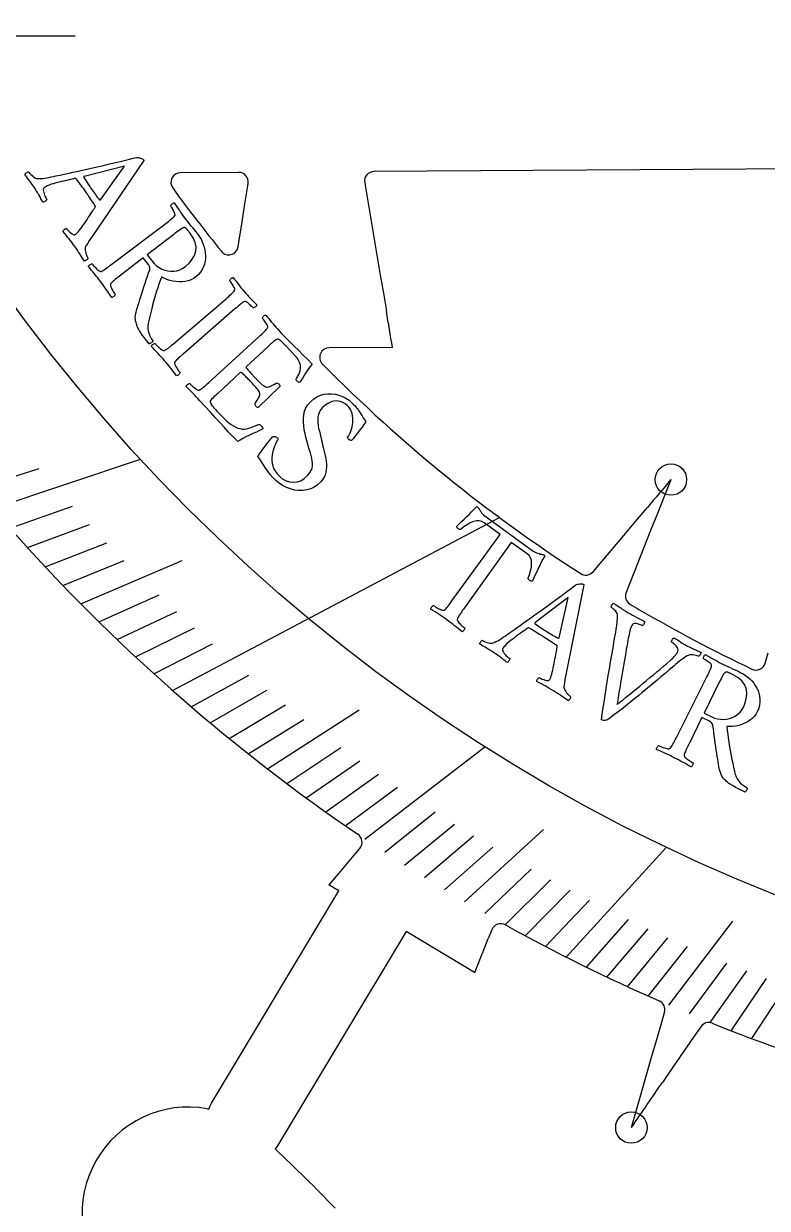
# Model space of a CAD drawing. Header units: millimetres. Extents: x -49 to 68, y -60 to 68.
# Drawn here: x -36.2 to -16.77, y -30.62 to 0.32 of the extents above; entities that cross this region are included whole.
import ezdxf

# ---------------------------------------------------------------- set-up
doc = ezdxf.new("R2010")
doc.units = ezdxf.units.MM
for name, color, linetype in [('CUT_INNER', 6, 'Continuous'), ('CUT_OUTER', 1, 'Continuous'), ('ENGRAVE', 7, 'Continuous'), ('ENGRAVE_FINE', 8, 'Continuous'), ('TEXT', 5, 'Continuous')]:
    doc.layers.add(name, color=color, linetype=linetype)

msp = doc.modelspace()

# ---------------------------------------------------------------- linework, layer by layer
at = {"layer": 'CUT_INNER'}
for points in [[(-30.5856, -3.5671), (-32.1073, -3.5768)], [(-4.841, -3.4034), (-27.0459, -3.5446)], [(-30.595, -5.5094), (-30.5675, -5.3336), (-30.4939, -4.8614), (-30.4202, -4.3892), (-30.3466, -3.917), (-30.337, -3.8556)], [(-27.2908, -3.8362), (-27.2804, -3.8975), (-27.2008, -4.3687), (-27.1211, -4.8399), (-27.0415, -5.3112), (-26.9618, -5.7824), (-26.8822, -6.2536), (-26.8025, -6.7248), (-26.7229, -7.1961)], [(-31.0357, -5.6289), (-31.019, -5.6475), (-31.0004, -5.6643)], [(-26.5639, -8.1383), (-26.5696, -8.1386), (-28.2176, -8.149)], [(-19.2874, -11.5909), (-19.2889, -11.5953), (-19.4634, -12.0337), (-19.6402, -12.4777), (-19.817, -12.9218), (-19.9937, -13.3658), (-20.1705, -13.8098), (-20.3473, -14.2538), (-20.4598, -14.5364)], [(-21.3192, -13.9976), (-21.1363, -13.7809), (-20.5197, -13.0505), (-20.2115, -12.6853), (-19.9032, -12.3201)], [(-16.8234, -16.3827), (-16.7461, -16.1148)]]:
    msp.add_lwpolyline(points, dxfattribs=at)
for centre, radius, start, end in [((-32.1057, -3.8268), 0.25, 90.36442, 216.03516), ((-30.584, -3.8171), 0.25, 351.13453, 90.36442), ((-27.0443, -3.7946), 0.25, 90.36442, 189.5943), ((-0.2555, 19.346), 39.6379, 216.03795, 219.0557), ((-30.842, -5.4709), 0.25, 230.67185, 351.13453), ((-847.5744, -146.1911), 832.5365, 9.5449902, 9.6107486), ((-28.216, -8.399), 0.25, 90.36442, 224.82422), ((-0.0148, 19.5277), 39.9389, 224.72045, 237.20708), ((743.925, -656.7474), 999.3598, 139.7915942, 139.8463137), ((-21.5102, -13.8363), 0.25, 237.12891, 319.83261), ((-20.2275, -14.6289), 0.25, 158.29239, 239.23828), ((-8.7488, 4.6392), 22.6782, 239.2164, 239.9007), ((-0.0501, 19.4553), 39.8589, 239.76354, 244.56153), ((-17.0636, -16.3135), 0.25, 244.51172, 343.91739)]:
    msp.add_arc(centre, radius, start, end, dxfattribs=at)
at = {"layer": 'CUT_OUTER'}
for points in [[(-31.4079, -28.0204), (-31.3666, -28.0297), (-31.3404, -27.9664), (-31.2929, -27.8776), (-27.9703, -22.3341), (-28.2212, -22.1837), (-28.2259, -22.1805), (-28.2225, -22.176), (-27.9181, -21.8154), (-27.6098, -21.4502), (-27.4179, -21.2228)], [(-24.413, -24.4659), (-24.418, -24.4632), (-26.2102, -23.389), (-29.5328, -28.9325), (-29.5888, -29.0162), (-29.6336, -29.0708)], [(-23.9678, -23.3483), (-24.0593, -23.5782)], [(-20.3201, -28.5122), (-20.3191, -28.5076), (-20.056, -27.595), (-19.7912, -26.6766), (-19.6588, -26.2174), (-19.5264, -25.7582), (-19.4535, -25.5054)], [(-18.5071, -25.8787), (-18.6948, -26.1515), (-18.9658, -26.5452), (-19.2368, -26.9388), (-19.5078, -27.3325)]]:
    msp.add_lwpolyline(points, dxfattribs=at)
for centre, radius, start, end in [((-0.0039, 19.5425), 48.8492, 208.51442, 235.79016), ((-27.609, -21.0616), 0.25, 319.83261, 55.72266), ((-23.7355, -23.4408), 0.25, 61.0001, 158.29239), ((-0.0687, 19.4071), 48.6995, 241.0865, 246.3645), ((-797.6435, 284.1302), 832.5365, 338.243073, 338.3088314), ((-19.6937, -25.4361), 0.25, 343.91739, 66.26953), ((-18.3012, -26.0205), 0.25, 68.03099, 145.45761), ((-0.0266, 19.4645), 48.7688, 248.11153, 253.12805), ((-2494.0198, 1675.7591), 3003.9525, 325.4348519, 325.4621715), ((-31.8953, -30.7607), 2.7834, 79.91558, 220.81292), ((-58.8367, -60.289), 42.7481, 43.94664, 46.91018)]:
    msp.add_arc(centre, radius, start, end, dxfattribs=at)
at = {"layer": 'ENGRAVE'}
for points in [[(-44.7739, 0), (-34.8561, 0)], [(-37.0095, -12.3453), (-33.1532, -11.0589)], [(-32.3117, -17.0971), (-23.7709, -12.5779)], [(-27.2826, -20.9808), (-24.1464, -18.569)], [(-22.0287, -24.0602), (-19.4008, -21.1899)]]:
    msp.add_lwpolyline(points, dxfattribs=at)
for centre, radius in [((0, 19.5457), 45.1196), ((-19.2867, -11.5897), 0.4104), ((-20.3207, -28.5135), 0.4104)]:
    msp.add_circle(centre, radius, dxfattribs=at)
at = {"layer": 'ENGRAVE_FINE'}
for points in [[(-37.4558, -11.8199), (-35.7997, -11.2973)], [(-36.5584, -12.8614), (-34.9234, -12.2862)], [(-36.1028, -13.3682), (-34.479, -12.7669)], [(-35.6428, -13.8658), (-34.0308, -13.2387)], [(-35.1785, -14.3543), (-33.5787, -13.7016)], [(-34.7101, -14.8337), (-32.0601, -13.7012)], [(-34.2378, -15.3042), (-32.664, -14.6007)], [(-33.7616, -15.7656), (-32.2015, -15.0371)], [(-33.2818, -16.2182), (-31.7359, -15.4649)], [(-32.7984, -16.662), (-31.2672, -15.8841)], [(-31.8216, -17.5234), (-30.3211, -16.6971)], [(-31.3284, -17.9412), (-29.8439, -17.091)], [(-30.8322, -18.3504), (-29.3642, -17.4766)], [(-29.8311, -19.1434), (-27.4379, -17.6076)], [(-30.333, -18.7511), (-28.882, -17.8541)], [(-29.3264, -19.5273), (-27.9105, -18.5845)], [(-28.8191, -19.9029), (-27.4215, -18.9377)], [(-28.3093, -20.2704), (-26.9303, -19.283)], [(-27.7971, -20.6296), (-26.4372, -19.6204)], [(-26.7659, -21.3239), (-25.4454, -20.2719)], [(-26.247, -21.6591), (-24.9468, -20.5862)], [(-24.6784, -22.6172), (-22.6145, -20.7257)], [(-25.7261, -21.9863), (-24.4466, -20.8928)], [(-25.2032, -22.3057), (-23.9448, -21.192)], [(-24.1518, -22.9211), (-22.9367, -21.7679)], [(-23.6235, -23.2172), (-22.4306, -22.0449)], [(-23.0935, -23.5058), (-21.9232, -22.3146)], [(-22.5619, -23.7867), (-21.4145, -22.5771)], [(-21.4941, -24.3261), (-20.3937, -23.0807)], [(-19.3423, -25.3165), (-17.6697, -23.1273)], [(-20.9581, -24.5847), (-19.8816, -23.3219)], [(-20.4208, -24.8359), (-19.3685, -23.5562)], [(-19.8821, -25.0798), (-18.8545, -23.7835)], [(-18.8012, -25.5459), (-17.8236, -24.2176)], [(-18.259, -25.7681), (-17.307, -24.4245)], [(-17.7158, -25.9833), (-16.7895, -24.6247)], [(-17.1715, -26.1913), (-16.2713, -24.8182)]]:
    msp.add_lwpolyline(points, dxfattribs=at)
at = {"layer": 'TEXT'}
for points in [[(-35.4236, -3.6748), (-35.4167, -3.6733), (-35.396, -3.6689), (-35.3614, -3.6615), (-35.313, -3.6512), (-35.2528, -3.6383), (-35.1829, -3.623), (-35.1032, -3.6054), (-35.0137, -3.5854), (-34.9167, -3.5637), (-34.8141, -3.541), (-34.7061, -3.5174), (-34.5925, -3.4927), (-34.4755, -3.467), (-34.357, -3.4405), (-34.2372, -3.413), (-34.116, -3.3847), (-33.9954, -3.3561), (-33.8773, -3.3279), (-33.7618, -3.3003), (-33.6488, -3.2732), (-33.5404, -3.2471), (-33.4388, -3.2225), (-33.3438, -3.1994), (-33.2556, -3.1779), (-33.2349, -3.1767), (-33.2106, -3.1789), (-33.1827, -3.1845), (-33.1511, -3.1935), (-33.1208, -3.2043), (-33.0969, -3.2154), (-33.0793, -3.2268), (-33.068, -3.2385), (-33.066, -3.2416), (-33.0646, -3.2442), (-33.064, -3.2464), (-33.0639, -3.2481), (-33.0641, -3.25), (-33.0641, -3.2526), (-33.0639, -3.256), (-33.0634, -3.2602), (-34.4158, -5.2398), (-34.4808, -5.3391), (-34.529, -5.4138), (-34.5605, -5.4638), (-34.5754, -5.489), (-34.586, -5.5134), (-34.5923, -5.541), (-34.5941, -5.5718), (-34.5916, -5.6059), (-34.5859, -5.6409), (-34.5783, -5.6745), (-34.5686, -5.7067), (-34.5569, -5.7374), (-34.5452, -5.7646), (-34.5354, -5.786), (-34.5274, -5.8016), (-34.5213, -5.8116), (-34.5268, -5.8248), (-34.5362, -5.8375), (-34.5497, -5.8498), (-34.5672, -5.8616), (-34.5849, -5.8719), (-34.5989, -5.8794), (-34.6092, -5.8843), (-34.6158, -5.8864), (-34.649, -5.834), (-34.6805, -5.7844), (-34.7102, -5.7375), (-34.7381, -5.6934), (-34.7669, -5.649), (-34.7991, -5.601), (-34.8349, -5.5494), (-34.8741, -5.4942), (-34.916, -5.4364), (-34.9548, -5.3842), (-34.9905, -5.3375), (-35.0232, -5.2963), (-35.0563, -5.2555), (-35.0931, -5.2095), (-35.1338, -5.1586), (-35.1782, -5.1025), (-35.1742, -5.0905), (-35.1661, -5.0786), (-35.1539, -5.0669), (-35.1377, -5.0554), (-35.1202, -5.0457), (-35.1043, -5.0394), (-35.0899, -5.0365), (-35.0771, -5.037), (-35.0634, -5.0548), (-35.0451, -5.076), (-35.0221, -5.1006), (-34.9943, -5.1285), (-34.9656, -5.155), (-34.9395, -5.1754), (-34.9161, -5.1896), (-34.8954, -5.1976), (-34.8826, -5.198), (-34.8685, -5.1946), (-34.853, -5.1877), (-34.8361, -5.177), (-34.8186, -5.1624), (-34.7977, -5.1411), (-34.7733, -5.1129), (-34.7455, -5.078), (-34.7152, -5.0381), (-34.6837, -4.995), (-34.6507, -4.9487), (-34.6164, -4.8991), (-34.5818, -4.8482), (-34.5477, -4.7978), (-34.5143, -4.7478), (-34.4815, -4.6984), (-34.4504, -4.6515), (-34.4222, -4.6088), (-34.3968, -4.5706), (-34.3743, -4.5366), (-34.3559, -4.5088), (-34.3427, -4.489), (-34.3347, -4.4771), (-34.3321, -4.4731), (-34.332, -4.4724), (-34.3316, -4.4701), (-34.3309, -4.4664), (-34.33, -4.4612), (-34.3293, -4.4555), (-34.3296, -4.4505), (-34.3307, -4.446), (-34.3327, -4.4422), (-34.3506, -4.4133), (-34.371, -4.3816), (-34.394, -4.3472), (-34.4195, -4.3099), (-34.4459, -4.2719), (-34.4712, -4.2352), (-34.4956, -4.1997), (-34.5191, -4.1656), (-34.5252, -4.1568), (-34.5312, -4.148), (-34.5373, -4.1392), (-34.5433, -4.1303), (-34.5492, -4.1217), (-34.5548, -4.1136), (-34.5601, -4.1059), (-34.565, -4.0986), (-34.6, -4.0477), (-34.6323, -4.0009), (-34.6622, -3.9581), (-34.6895, -3.9195), (-34.7176, -3.8805), (-34.75, -3.8365), (-34.7865, -3.7877), (-34.8273, -3.7339), (-34.8289, -3.7321), (-34.8316, -3.7303), (-34.8352, -3.7285), (-34.8398, -3.7268), (-34.8442, -3.7252), (-34.8473, -3.7241), (-34.8492, -3.7235), (-34.8499, -3.7232), (-34.8555, -3.7246), (-34.8722, -3.7285), (-34.9002, -3.7351), (-34.9393, -3.7443), (-34.9861, -3.7552), (-35.0372, -3.767), (-35.0926, -3.7796), (-35.1523, -3.7931), (-35.2129, -3.807), (-35.2713, -3.8209), (-35.3274, -3.8348), (-35.3811, -3.8488), (-35.434, -3.8625), (-35.4813, -3.8767), (-35.5231, -3.8915), (-35.5594, -3.9068), (-35.591, -3.9219), (-35.6187, -3.9361), (-35.6425, -3.9493), (-35.6624, -3.9616), (-35.6788, -3.9775), (-35.6886, -3.9991), (-35.6916, -4.0265), (-35.688, -4.0596), (-35.6798, -4.0951), (-35.6692, -4.1297), (-35.6563, -4.1635), (-35.6411, -4.1963), (-35.6261, -4.2256), (-35.614, -4.2486), (-35.6048, -4.2653), (-35.5985, -4.2757), (-35.6017, -4.2827), (-35.609, -4.2919), (-35.6204, -4.3032), (-35.6359, -4.3165), (-35.6526, -4.3294), (-35.6679, -4.3392), (-35.6816, -4.3461), (-35.6937, -4.35), (-35.7143, -4.3154), (-35.7331, -4.2833), (-35.7502, -4.2537), (-35.7656, -4.2266), (-35.7802, -4.2008), (-35.7948, -4.1749), (-35.8093, -4.1491), (-35.8239, -4.1232), (-35.8399, -4.0955), (-35.8589, -4.0642), (-35.8809, -4.0293), (-35.9058, -3.9908), (-35.9314, -3.9522), (-35.9553, -3.9171), (-35.9775, -3.8855), (-35.9981, -3.8574), (-36.0178, -3.831), (-36.0375, -3.8045), (-36.0572, -3.7781), (-36.0768, -3.7517), (-36.0977, -3.7234), (-36.1208, -3.6913), (-36.1463, -3.6556), (-36.1742, -3.6162), (-36.1707, -3.6094), (-36.1628, -3.601), (-36.1504, -3.5912), (-36.1336, -3.5798), (-36.1155, -3.5689), (-36.0994, -3.5605), (-36.0851, -3.5546), (-36.0727, -3.5512), (-36.0593, -3.57), (-36.04, -3.5932), (-36.0151, -3.6209), (-35.9844, -3.6529), (-35.9517, -3.683), (-35.9207, -3.7048), (-35.8916, -3.7183), (-35.8644, -3.7236), (-35.8119, -3.7271), (-35.7588, -3.7271), (-35.705, -3.7238), (-35.6505, -3.7169), (-35.5952, -3.7079), (-35.539, -3.6979), (-35.4818, -3.6868), (-35.4236, -3.6748)], [(-33.5683, -3.4067), (-34.626, -3.671), (-34.6264, -3.6714), (-34.6275, -3.6726), (-34.6293, -3.6747), (-34.6319, -3.6776), (-34.6344, -3.6807), (-34.6358, -3.6834), (-34.6362, -3.6857), (-34.6355, -3.6877), (-34.6135, -3.724), (-34.5891, -3.7635), (-34.5621, -3.8062), (-34.5326, -3.8519), (-34.5032, -3.8968), (-34.4768, -3.9369), (-34.4532, -3.9723), (-34.4325, -4.0028), (-34.4053, -4.042), (-34.3789, -4.079), (-34.3535, -4.1137), (-34.3289, -4.146), (-34.3042, -4.178), (-34.2784, -4.2114), (-34.2515, -4.2464), (-34.2235, -4.2828), (-34.2208, -4.2856), (-34.2174, -4.287), (-34.2133, -4.2869), (-34.2086, -4.2854), (-34.2042, -4.2835), (-34.2011, -4.2821), (-34.1992, -4.2813), (-34.1986, -4.281)], [(-31.644, -5.1991), (-31.6042, -5.2546), (-31.5684, -5.3145), (-31.5365, -5.3788), (-31.5085, -5.4476), (-31.4853, -5.5192), (-31.4679, -5.5919), (-31.4563, -5.6658), (-31.4505, -5.7408), (-31.4516, -5.816), (-31.4607, -5.8901), (-31.4778, -5.9633), (-31.5029, -6.0354), (-31.5371, -6.1053), (-31.5814, -6.1716), (-31.636, -6.2342), (-31.7009, -6.2931), (-31.7621, -6.3364), (-31.8289, -6.371), (-31.9013, -6.397), (-31.9795, -6.4143), (-32.0606, -6.4236), (-32.1421, -6.4254), (-32.2239, -6.4199), (-32.3061, -6.407), (-32.3859, -6.3874), (-32.4607, -6.3619), (-32.5305, -6.3305), (-32.5951, -6.2932), (-32.632, -6.3925), (-32.6665, -6.4886), (-32.6985, -6.5818), (-32.728, -6.6718), (-32.7558, -6.7607), (-32.7826, -6.8504), (-32.8083, -6.9409), (-32.8329, -7.0321), (-32.8574, -7.1263), (-32.8828, -7.2257), (-32.9091, -7.3303), (-32.9362, -7.4401), (-32.9503, -7.512), (-32.9572, -7.5806), (-32.957, -7.646), (-32.9497, -7.708), (-32.9338, -7.7698), (-32.9078, -7.8343), (-32.8717, -7.9015), (-32.8256, -7.9714), (-32.829, -7.9836), (-32.8375, -7.9957), (-32.8509, -8.0077), (-32.8694, -8.0196), (-32.8883, -8.0301), (-32.9032, -8.0379), (-32.914, -8.043), (-32.9207, -8.0454), (-32.986, -7.9659), (-33.0439, -7.8919), (-33.0944, -7.8236), (-33.1375, -7.761), (-33.1736, -7.7046), (-33.2029, -7.6551), (-33.2254, -7.6125), (-33.2412, -7.5768), (-33.2488, -7.552), (-33.2573, -7.5222), (-33.2667, -7.4874), (-33.2769, -7.4478), (-33.2845, -7.4036), (-33.286, -7.3553), (-33.2815, -7.3029), (-33.2709, -7.2464), (-33.2643, -7.2208), (-33.2547, -7.1859), (-33.2423, -7.1416), (-33.2269, -7.0882), (-33.209, -7.0272), (-33.1887, -6.9603), (-33.1662, -6.8876), (-33.1414, -6.8091), (-33.1149, -6.7264), (-33.0874, -6.6409), (-33.0588, -6.5528), (-33.0292, -6.4621), (-32.9989, -6.3708), (-32.9684, -6.2809), (-32.9377, -6.1925), (-32.9068, -6.1055), (-32.9018, -6.0752), (-32.9064, -6.0431), (-32.9206, -6.009), (-32.9444, -5.973), (-33.0769, -5.8011), (-33.6984, -6.2774), (-33.7036, -6.2813), (-33.7087, -6.2852), (-33.7138, -6.2892), (-33.7189, -6.2931), (-33.724, -6.297), (-33.7292, -6.3009), (-33.7343, -6.3049), (-33.7394, -6.3088), (-33.771, -6.3332), (-33.801, -6.3567), (-33.8293, -6.3792), (-33.8559, -6.4008), (-33.8801, -6.4216), (-33.9012, -6.4417), (-33.919, -6.461), (-33.9337, -6.4797), (-33.9374, -6.4921), (-33.9366, -6.5094), (-33.9314, -6.5316), (-33.9218, -6.5587), (-33.9091, -6.5882), (-33.8946, -6.6178), (-33.8784, -6.6473), (-33.8604, -6.677), (-33.8429, -6.7042), (-33.8281, -6.7266), (-33.8159, -6.7442), (-33.8065, -6.7569), (-33.811, -6.7678), (-33.8188, -6.7796), (-33.83, -6.7924), (-33.8447, -6.806), (-33.8604, -6.8181), (-33.8752, -6.8263), (-33.8889, -6.8306), (-33.9016, -6.8309), (-33.9383, -6.7769), (-33.9742, -6.7242), (-34.0094, -6.6726), (-34.0439, -6.6222), (-34.0786, -6.5724), (-34.1144, -6.5223), (-34.1513, -6.472), (-34.1892, -6.4215), (-34.2268, -6.3726), (-34.2652, -6.3238), (-34.3046, -6.2749), (-34.3449, -6.226), (-34.3859, -6.1769), (-34.4273, -6.1275), (-34.4692, -6.0777), (-34.5116, -6.0276), (-34.5079, -6.0154), (-34.5001, -6.0034), (-34.4882, -5.9914), (-34.4723, -5.9794), (-34.4553, -5.969), (-34.44, -5.9616), (-34.4265, -5.9572), (-34.4148, -5.9559), (-34.4051, -5.9683), (-34.3914, -5.9847), (-34.3738, -6.005), (-34.3523, -6.0292), (-34.3285, -6.0546), (-34.3041, -6.0785), (-34.2791, -6.101), (-34.2535, -6.1219), (-34.2296, -6.139), (-34.2097, -6.1498), (-34.1938, -6.1544), (-34.1819, -6.1528), (-34.1551, -6.1424), (-34.1264, -6.1281), (-34.0959, -6.1101), (-34.0635, -6.0883), (-34.0296, -6.064), (-33.9946, -6.0385), (-33.9585, -6.0118), (-33.9213, -5.984), (-32.4902, -4.9017), (-32.453, -4.8736), (-32.417, -4.846), (-32.3823, -4.8191), (-32.3488, -4.7927), (-32.318, -4.7672), (-32.2916, -4.7426), (-32.2695, -4.719), (-32.2516, -4.6964), (-32.2453, -4.6847), (-32.2444, -4.6685), (-32.249, -4.6476), (-32.259, -4.6221), (-32.2722, -4.5944), (-32.2863, -4.5668), (-32.3013, -4.5392), (-32.3173, -4.5117), (-32.3326, -4.4864), (-32.3456, -4.4654), (-32.3564, -4.4489), (-32.3649, -4.4368), (-32.3599, -4.4263), (-32.3517, -4.4149), (-32.34, -4.4026), (-32.325, -4.3894), (-32.3089, -4.3777), (-32.2941, -4.3697), (-32.2805, -4.3655), (-32.2681, -4.3651), (-32.2335, -4.4155), (-32.1995, -4.4655), (-32.1661, -4.5149), (-32.1333, -4.5639), (-32.1005, -4.6122), (-32.0672, -4.6598), (-32.0333, -4.7066), (-31.9988, -4.7527), (-31.9619, -4.8008), (-31.9231, -4.8504), (-31.8823, -4.9014), (-31.8397, -4.9538), (-31.7948, -5.009), (-31.7472, -5.0683), (-31.6969, -5.1316), (-31.644, -5.1991)], [(-31.9699, -6.0216), (-31.8728, -5.9325), (-31.7965, -5.8371), (-31.7409, -5.7356), (-31.7059, -5.6279), (-31.6971, -5.5148), (-31.7201, -5.3966), (-31.7748, -5.2732), (-31.8611, -5.1443), (-31.8742, -5.1278), (-31.8906, -5.1079), (-31.9105, -5.0844), (-31.9337, -5.0573), (-31.9575, -5.0326), (-31.979, -5.0162), (-31.9981, -5.008), (-32.015, -5.0081), (-32.0375, -5.0161), (-32.0642, -5.0296), (-32.0952, -5.0487), (-32.1304, -5.0732), (-32.1678, -5.1007), (-32.2052, -5.1286), (-32.2427, -5.1568), (-32.2803, -5.1854), (-32.9744, -5.7226), (-32.8398, -5.8973), (-32.7872, -5.9573), (-32.7283, -6.01), (-32.663, -6.0553), (-32.5914, -6.0931), (-32.5157, -6.1222), (-32.4383, -6.1413), (-32.359, -6.1504), (-32.278, -6.1494), (-32.1973, -6.1369), (-32.1191, -6.1114), (-32.0433, -6.073), (-31.9699, -6.0216)], [(-30.4324, -6.6879), (-30.3935, -6.7324), (-30.3544, -6.7757), (-30.3152, -6.8178), (-30.2757, -6.8588), (-30.2359, -6.8997), (-30.1953, -6.9417), (-30.1541, -6.9848), (-30.1121, -7.029), (-30.1151, -7.041), (-30.1221, -7.0535), (-30.133, -7.0663), (-30.1478, -7.0796), (-30.1638, -7.0915), (-30.1783, -7.1003), (-30.1911, -7.1061), (-30.2025, -7.1087), (-30.2126, -7.0978), (-30.2268, -7.0835), (-30.245, -7.066), (-30.2671, -7.045), (-30.2912, -7.0231), (-30.3152, -7.0024), (-30.3392, -6.983), (-30.363, -6.9649), (-30.3854, -6.9503), (-30.4049, -6.9414), (-30.4216, -6.9382), (-30.4355, -6.9407), (-30.4566, -6.9517), (-30.4792, -6.9658), (-30.5035, -6.983), (-30.5294, -7.0032), (-30.5565, -7.0257), (-30.5848, -7.0494), (-30.614, -7.0743), (-30.6443, -7.1005), (-30.6492, -7.1047), (-30.6541, -7.109), (-30.659, -7.1132), (-30.6638, -7.1174), (-30.6687, -7.1217), (-30.6736, -7.1259), (-30.6784, -7.1301), (-30.6833, -7.1344), (-32.0372, -8.3117), (-32.0421, -8.3159), (-32.047, -8.3201), (-32.0518, -8.3244), (-32.0567, -8.3286), (-32.0616, -8.3328), (-32.0664, -8.3371), (-32.0713, -8.3413), (-32.0762, -8.3455), (-32.1062, -8.3718), (-32.1347, -8.3971), (-32.1615, -8.4214), (-32.1868, -8.4446), (-32.2097, -8.4668), (-32.2294, -8.4882), (-32.246, -8.5086), (-32.2595, -8.5281), (-32.2624, -8.5408), (-32.2606, -8.558), (-32.2541, -8.5798), (-32.2428, -8.6062), (-32.2283, -8.6349), (-32.212, -8.6635), (-32.194, -8.692), (-32.1742, -8.7205), (-32.155, -8.7466), (-32.1388, -8.768), (-32.1256, -8.7848), (-32.1155, -8.7969), (-32.1192, -8.8081), (-32.1263, -8.8204), (-32.1367, -8.8338), (-32.1505, -8.8483), (-32.1655, -8.8614), (-32.1797, -8.8705), (-32.1931, -8.8756), (-32.2058, -8.8767), (-32.2457, -8.8251), (-32.2848, -8.7746), (-32.3232, -8.7253), (-32.3607, -8.6772), (-32.3985, -8.6296), (-32.4373, -8.5818), (-32.4772, -8.5339), (-32.5181, -8.4858), (-32.5586, -8.4394), (-32.6001, -8.393), (-32.6424, -8.3466), (-32.6856, -8.3003), (-32.7295, -8.2539), (-32.774, -8.2071), (-32.8189, -8.16), (-32.8643, -8.1126), (-32.8613, -8.1003), (-32.8543, -8.0877), (-32.8432, -8.075), (-32.8281, -8.0621), (-32.8117, -8.0506), (-32.7969, -8.0423), (-32.7837, -8.0371), (-32.7721, -8.035), (-32.7616, -8.0469), (-32.7469, -8.0624), (-32.7281, -8.0816), (-32.7052, -8.1044), (-32.6798, -8.1283), (-32.654, -8.1506), (-32.6277, -8.1715), (-32.6009, -8.1908), (-32.576, -8.2064), (-32.5554, -8.2159), (-32.5393, -8.2196), (-32.5275, -8.2172), (-32.5014, -8.2051), (-32.4736, -8.1892), (-32.4443, -8.1693), (-32.4133, -8.1455), (-32.381, -8.1192), (-32.3476, -8.0916), (-32.3132, -8.0627), (-32.2778, -8.0326), (-30.9137, -6.8671), (-30.8783, -6.8367), (-30.8441, -6.807), (-30.8111, -6.7779), (-30.7793, -6.7495), (-30.7502, -6.7221), (-30.7253, -6.696), (-30.7047, -6.6711), (-30.6883, -6.6474), (-30.6827, -6.6353), (-30.6828, -6.619), (-30.6886, -6.5985), (-30.7002, -6.5737), (-30.7152, -6.5468), (-30.7312, -6.5197), (-30.7484, -6.4927), (-30.7666, -6.4655), (-30.784, -6.4405), (-30.7987, -6.4199), (-30.8107, -6.4038), (-30.82, -6.3922), (-30.8157, -6.3813), (-30.8082, -6.3694), (-30.7973, -6.3565), (-30.7832, -6.3424), (-30.7679, -6.3297), (-30.7535, -6.3208), (-30.7402, -6.3158), (-30.7278, -6.3146), (-30.6901, -6.3629), (-30.6528, -6.4109), (-30.616, -6.4587), (-30.5797, -6.5062), (-30.5434, -6.5531), (-30.5068, -6.599), (-30.4698, -6.6439), (-30.4324, -6.6879)], [(-29.5704, -7.656), (-29.4713, -7.762), (-29.3658, -7.8719), (-29.2538, -7.9855), (-29.1353, -8.1027), (-29.0145, -8.2212), (-28.8958, -8.3389), (-28.7793, -8.4557), (-28.6648, -8.5718), (-28.7128, -8.6342), (-28.7573, -8.6956), (-28.7984, -8.7558), (-28.8361, -8.8149), (-28.8726, -8.8737), (-28.9102, -8.9329), (-28.9488, -8.9924), (-28.9886, -9.0524), (-29.0039, -9.0504), (-29.0198, -9.0438), (-29.0364, -9.0327), (-29.0536, -9.0172), (-29.069, -8.9988), (-29.0773, -8.9822), (-29.0786, -8.9675), (-29.0728, -8.9545), (-29.016, -8.8477), (-28.9803, -8.7523), (-28.9656, -8.6684), (-28.972, -8.5958), (-28.9938, -8.5301), (-29.0252, -8.4666), (-29.0663, -8.4054), (-29.117, -8.3464), (-29.3551, -8.0956), (-29.3654, -8.0849), (-29.3795, -8.0705), (-29.3972, -8.0526), (-29.4187, -8.0311), (-29.4419, -8.0084), (-29.4651, -7.9871), (-29.488, -7.967), (-29.5109, -7.9482), (-29.5322, -7.9328), (-29.5504, -7.9231), (-29.5657, -7.9189), (-29.5778, -7.9204), (-29.5986, -7.9321), (-29.6208, -7.9469), (-29.6445, -7.9649), (-29.6697, -7.986), (-29.6957, -8.0089), (-29.722, -8.0324), (-29.7485, -8.0564), (-29.7752, -8.081), (-29.7856, -8.0907), (-29.7949, -8.0993), (-29.8029, -8.1068), (-29.8098, -8.1132), (-30.3839, -8.6458), (-30.3873, -8.6536), (-30.3848, -8.6654), (-30.3764, -8.6811), (-30.3622, -8.7008), (-30.3443, -8.7228), (-30.3249, -8.7456), (-30.304, -8.7691), (-30.2816, -8.7935), (-30.1336, -8.9508), (-30.0851, -9.0012), (-30.0413, -9.0449), (-30.0024, -9.0819), (-29.9683, -9.1121), (-29.9376, -9.136), (-29.9088, -9.154), (-29.8819, -9.1661), (-29.8569, -9.1723), (-29.8322, -9.1735), (-29.8063, -9.1706), (-29.7792, -9.1635), (-29.7508, -9.1522), (-29.7197, -9.1372), (-29.6843, -9.1189), (-29.6448, -9.0971), (-29.601, -9.072), (-29.5879, -9.0666), (-29.5731, -9.0684), (-29.5566, -9.0773), (-29.5384, -9.0933), (-29.5231, -9.111), (-29.5123, -9.1279), (-29.506, -9.1441), (-29.5041, -9.1595), (-30.0715, -9.7116), (-30.0844, -9.7092), (-30.0987, -9.7022), (-30.1145, -9.6906), (-30.1316, -9.6744), (-30.1465, -9.6564), (-30.1553, -9.6392), (-30.158, -9.6228), (-30.1547, -9.6073), (-30.1243, -9.558), (-30.099, -9.5156), (-30.0787, -9.4799), (-30.0635, -9.4509), (-30.0522, -9.427), (-30.0435, -9.4065), (-30.0376, -9.3894), (-30.0345, -9.3756), (-30.0332, -9.3635), (-30.0331, -9.3514), (-30.0342, -9.3393), (-30.0363, -9.3272), (-30.0403, -9.3115), (-30.0501, -9.2918), (-30.0657, -9.268), (-30.0869, -9.2402), (-30.1119, -9.2098), (-30.1385, -9.1784), (-30.1667, -9.1461), (-30.1965, -9.1127), (-30.2268, -9.0794), (-30.2564, -9.0472), (-30.2852, -9.0161), (-30.3132, -8.9861), (-30.3329, -8.9654), (-30.354, -8.9435), (-30.3766, -8.9204), (-30.4006, -8.8961), (-30.4247, -8.8723), (-30.4476, -8.8506), (-30.4692, -8.831), (-30.4895, -8.8134), (-30.5078, -8.7999), (-30.523, -8.7924), (-30.5354, -8.7907), (-30.5447, -8.7951), (-31.1314, -9.3394), (-31.1349, -9.3427), (-31.1393, -9.3467), (-31.1444, -9.3515), (-31.1503, -9.357), (-31.1739, -9.379), (-31.2004, -9.4042), (-31.2299, -9.4325), (-31.2624, -9.4639), (-31.2919, -9.4941), (-31.3127, -9.5188), (-31.3247, -9.5379), (-31.3279, -9.5515), (-31.3221, -9.5776), (-31.3125, -9.6035), (-31.299, -9.6292), (-31.2817, -9.6547), (-31.2591, -9.6831), (-31.2297, -9.7174), (-31.1934, -9.7578), (-31.1504, -9.8041), (-31.0092, -9.9533), (-30.9553, -10.0071), (-30.8989, -10.0579), (-30.8401, -10.1055), (-30.779, -10.1501), (-30.718, -10.1891), (-30.6601, -10.2203), (-30.6051, -10.2437), (-30.5532, -10.2592), (-30.4961, -10.2697), (-30.4381, -10.2716), (-30.3791, -10.2647), (-30.3191, -10.2492), (-30.258, -10.2283), (-30.1956, -10.2052), (-30.132, -10.18), (-30.067, -10.1526), (-30.054, -10.1497), (-30.0395, -10.1528), (-30.0236, -10.1621), (-30.0061, -10.1774), (-29.9822, -10.2038), (-29.9652, -10.2279), (-29.9549, -10.2496), (-29.9515, -10.2691), (-30.0353, -10.3088), (-30.122, -10.3493), (-30.2116, -10.3907), (-30.3042, -10.4329), (-30.3936, -10.4751), (-30.4738, -10.5168), (-30.5446, -10.558), (-30.606, -10.5987), (-30.7267, -10.4749), (-30.8458, -10.3502), (-30.9632, -10.2247), (-31.079, -10.0983), (-31.1978, -9.9678), (-31.3244, -9.8295), (-31.4586, -9.6834), (-31.6003, -9.5293), (-31.6497, -9.4761), (-31.6971, -9.4262), (-31.7423, -9.3795), (-31.7856, -9.3362), (-31.8278, -9.2939), (-31.8701, -9.2501), (-31.9125, -9.2049), (-31.955, -9.1584), (-31.9524, -9.1459), (-31.9458, -9.1332), (-31.9351, -9.1201), (-31.9204, -9.1067), (-31.9044, -9.0947), (-31.8899, -9.0859), (-31.8769, -9.0803), (-31.8654, -9.0778), (-31.8545, -9.0894), (-31.8393, -9.1044), (-31.8199, -9.123), (-31.7962, -9.145), (-31.7701, -9.1681), (-31.7436, -9.1896), (-31.7166, -9.2096), (-31.6892, -9.228), (-31.6638, -9.2427), (-31.6429, -9.2517), (-31.6267, -9.2548), (-31.615, -9.252), (-31.5893, -9.2391), (-31.5621, -9.2223), (-31.5334, -9.2015), (-31.5032, -9.1767), (-31.4717, -9.1493), (-31.4393, -9.1206), (-31.4058, -9.0907), (-31.3714, -9.0594), (-30.0456, -7.8506), (-30.0112, -7.819), (-29.978, -7.7882), (-29.9459, -7.7581), (-29.915, -7.7287), (-29.8868, -7.7004), (-29.8628, -7.6734), (-29.843, -7.6479), (-29.8274, -7.6237), (-29.8221, -7.6115), (-29.8228, -7.5952), (-29.8293, -7.5748), (-29.8417, -7.5504), (-29.8575, -7.524), (-29.8744, -7.4975), (-29.8924, -7.471), (-29.9115, -7.4444), (-29.9297, -7.42), (-29.9451, -7.3999), (-29.9576, -7.3842), (-29.9673, -7.3728), (-29.9634, -7.3619), (-29.9562, -7.3498), (-29.9457, -7.3364), (-29.9321, -7.3219), (-29.9172, -7.3087), (-29.9031, -7.2994), (-29.89, -7.2939), (-29.8776, -7.2923), (-29.8384, -7.3394), (-29.7996, -7.3862), (-29.7612, -7.4328), (-29.7234, -7.4791), (-29.6856, -7.5248), (-29.6475, -7.5695), (-29.6091, -7.6132), (-29.5704, -7.656)], [(-27.6241, -9.583), (-27.5806, -9.6255), (-27.5422, -9.6656), (-27.509, -9.7034), (-27.4809, -9.7388), (-27.4556, -9.7737), (-27.4309, -9.8099), (-27.4067, -9.8474), (-27.3829, -9.8863), (-27.3578, -9.928), (-27.3293, -9.9742), (-27.2976, -10.0248), (-27.2625, -10.0798), (-27.3097, -10.1483), (-27.3587, -10.2171), (-27.4096, -10.2859), (-27.4622, -10.3549), (-27.5126, -10.4195), (-27.5564, -10.4751), (-27.5937, -10.5217), (-27.6245, -10.5593), (-27.6315, -10.5666), (-27.6411, -10.5697), (-27.6532, -10.5686), (-27.6678, -10.5634), (-27.6827, -10.556), (-27.6956, -10.5488), (-27.7063, -10.5416), (-27.7151, -10.5345), (-27.7245, -10.5244), (-27.7313, -10.5137), (-27.7355, -10.5025), (-27.7371, -10.4907), (-27.7144, -10.4569), (-27.6925, -10.4178), (-27.6714, -10.3735), (-27.6512, -10.3241), (-27.6331, -10.2712), (-27.6186, -10.2165), (-27.6076, -10.1599), (-27.6001, -10.1015), (-27.597, -10.0425), (-27.5992, -9.9839), (-27.6067, -9.9259), (-27.6194, -9.8684), (-27.6387, -9.8128), (-27.6657, -9.7606), (-27.7003, -9.7117), (-27.7427, -9.6662), (-27.8023, -9.6158), (-27.8618, -9.5779), (-27.9213, -9.5526), (-27.9807, -9.5398), (-28.0393, -9.5372), (-28.0961, -9.5421), (-28.1511, -9.5548), (-28.2043, -9.5752), (-28.2546, -9.601), (-28.3007, -9.63), (-28.3428, -9.6622), (-28.3809, -9.6977), (-28.433, -9.7591), (-28.4726, -9.823), (-28.4996, -9.8893), (-28.5139, -9.9581), (-28.5187, -10.029), (-28.5169, -10.1017), (-28.5086, -10.1761), (-28.4937, -10.2521), (-28.4755, -10.3293), (-28.4573, -10.4071), (-28.4392, -10.4855), (-28.421, -10.5645), (-28.4058, -10.6243), (-28.3896, -10.6871), (-28.3726, -10.7529), (-28.3545, -10.8217), (-28.337, -10.8924), (-28.3217, -10.9639), (-28.3084, -11.0364), (-28.2972, -11.1097), (-28.2901, -11.183), (-28.2892, -11.2553), (-28.2944, -11.3266), (-28.3058, -11.3969), (-28.325, -11.4651), (-28.3536, -11.5302), (-28.3916, -11.5922), (-28.439, -11.651), (-28.5195, -11.7274), (-28.6072, -11.7881), (-28.7023, -11.8329), (-28.8048, -11.8617), (-28.9112, -11.8757), (-29.0179, -11.8761), (-29.125, -11.8627), (-29.2324, -11.8356), (-29.3368, -11.796), (-29.4352, -11.7452), (-29.5273, -11.6833), (-29.6132, -11.6102), (-29.6883, -11.5346), (-29.7577, -11.4558), (-29.8215, -11.3739), (-29.8795, -11.2891), (-29.9334, -11.2052), (-29.9849, -11.1264), (-30.034, -11.0528), (-30.0807, -10.9842), (-30.0452, -10.9301), (-30.0076, -10.875), (-29.9678, -10.819), (-29.926, -10.7621), (-29.8841, -10.7066), (-29.8446, -10.655), (-29.8072, -10.6072), (-29.7721, -10.5633), (-29.7413, -10.5253), (-29.7166, -10.4956), (-29.6982, -10.4741), (-29.686, -10.4608), (-29.6708, -10.4613), (-29.6556, -10.463), (-29.6403, -10.4657), (-29.6251, -10.4696), (-29.6104, -10.4749), (-29.5968, -10.4816), (-29.5844, -10.4899), (-29.5731, -10.4997), (-29.5623, -10.5137), (-29.5577, -10.5285), (-29.559, -10.5441), (-29.5665, -10.5605), (-29.5837, -10.5898), (-29.6024, -10.6256), (-29.6224, -10.6678), (-29.644, -10.7166), (-29.6647, -10.7706), (-29.6824, -10.8287), (-29.6972, -10.8908), (-29.7089, -10.9569), (-29.7153, -11.0255), (-29.7142, -11.095), (-29.7054, -11.1654), (-29.689, -11.2368), (-29.6626, -11.308), (-29.6238, -11.3778), (-29.5726, -11.4463), (-29.509, -11.5133), (-29.431, -11.5756), (-29.346, -11.6209), (-29.2541, -11.6491), (-29.1554, -11.6603), (-29.0558, -11.6512), (-28.9608, -11.6189), (-28.8705, -11.5635), (-28.7848, -11.4851), (-28.7317, -11.4206), (-28.6926, -11.3564), (-28.6672, -11.2926), (-28.6557, -11.2291), (-28.6542, -11.165), (-28.6592, -11.0993), (-28.6706, -11.032), (-28.6883, -10.9629), (-28.7096, -10.8919), (-28.7318, -10.8184), (-28.7548, -10.7425), (-28.7786, -10.6642), (-28.8026, -10.5742), (-28.8256, -10.4816), (-28.8476, -10.3864), (-28.8686, -10.2885), (-28.8848, -10.1898), (-28.8925, -10.0921), (-28.8916, -9.9954), (-28.8822, -9.8998), (-28.8609, -9.8072), (-28.8245, -9.7197), (-28.773, -9.6372), (-28.7064, -9.5597), (-28.6253, -9.4877), (-28.5392, -9.4308), (-28.4481, -9.389), (-28.352, -9.3622), (-28.2537, -9.3491), (-28.156, -9.3484), (-28.0589, -9.3602), (-27.9623, -9.3843), (-27.8689, -9.4195), (-27.7814, -9.4643), (-27.6999, -9.5187), (-27.6241, -9.583)], [(-22.8843, -13.4582), (-22.8619, -13.4722), (-22.8349, -13.4859), (-22.8035, -13.4995), (-22.7676, -13.5128), (-22.7317, -13.5248), (-22.7003, -13.5343), (-22.6734, -13.5413), (-22.6511, -13.5458), (-22.6344, -13.5481), (-22.621, -13.5507), (-22.6109, -13.5537), (-22.6042, -13.557), (-22.5992, -13.561), (-22.5944, -13.5663), (-22.5898, -13.5727), (-22.5854, -13.5803), (-22.6307, -13.6656), (-22.6744, -13.75), (-22.7165, -13.8336), (-22.757, -13.9163), (-22.7959, -13.9981), (-22.8332, -14.0791), (-22.8689, -14.1592), (-22.903, -14.2384), (-22.9096, -14.2394), (-22.9179, -14.24), (-22.9277, -14.2401), (-22.9392, -14.2398), (-22.9513, -14.2381), (-22.963, -14.2341), (-22.9744, -14.2276), (-22.9854, -14.2188), (-23.0019, -14.206), (-23.0134, -14.1932), (-23.0199, -14.1806), (-23.0215, -14.1682), (-22.9822, -14.0677), (-22.9535, -13.971), (-22.9353, -13.8781), (-22.9277, -13.7891), (-22.9335, -13.7074), (-22.9554, -13.6367), (-22.9935, -13.5769), (-23.0479, -13.528), (-23.4647, -13.2335), (-24.7119, -14.9758), (-24.7389, -15.0137), (-24.7647, -15.0505), (-24.7894, -15.0861), (-24.8129, -15.1205), (-24.8339, -15.1534), (-24.8512, -15.1844), (-24.8647, -15.2134), (-24.8745, -15.2404), (-24.8744, -15.2534), (-24.8686, -15.2697), (-24.8572, -15.2895), (-24.8401, -15.3125), (-24.8195, -15.337), (-24.7973, -15.3608), (-24.7738, -15.384), (-24.7487, -15.4065), (-24.7248, -15.4269), (-24.7046, -15.4436), (-24.6882, -15.4566), (-24.6756, -15.466), (-24.6767, -15.4778), (-24.6808, -15.4914), (-24.6878, -15.5068), (-24.6978, -15.5241), (-24.7094, -15.5403), (-24.7211, -15.5524), (-24.733, -15.5605), (-24.745, -15.5645), (-24.7958, -15.5236), (-24.8456, -15.4836), (-24.8943, -15.4445), (-24.942, -15.4064), (-24.9897, -15.3688), (-25.0385, -15.3313), (-25.0884, -15.2939), (-25.1394, -15.2567), (-25.1896, -15.2209), (-25.2406, -15.1853), (-25.2925, -15.15), (-25.3453, -15.115), (-25.3988, -15.08), (-25.4529, -15.0448), (-25.5075, -15.0094), (-25.5626, -14.9738), (-25.5626, -14.9611), (-25.5587, -14.9473), (-25.5508, -14.9323), (-25.5391, -14.9163), (-25.5258, -14.9013), (-25.5134, -14.8898), (-25.5017, -14.8817), (-25.4909, -14.877), (-25.4779, -14.8861), (-25.4601, -14.8978), (-25.4373, -14.9121), (-25.4097, -14.929), (-25.3796, -14.9463), (-25.3493, -14.9621), (-25.3188, -14.9762), (-25.2883, -14.9888), (-25.2604, -14.9982), (-25.2382, -15.0028), (-25.2217, -15.0025), (-25.2107, -14.9975), (-25.1881, -14.9797), (-25.1649, -14.9578), (-25.1409, -14.9316), (-25.1163, -14.9013), (-25.091, -14.8682), (-25.0649, -14.8336), (-25.0381, -14.7976), (-25.0106, -14.7601), (-23.7483, -13.0287), (-24.1654, -12.7205), (-24.2289, -12.6842), (-24.2977, -12.6668), (-24.3717, -12.6682), (-24.451, -12.6884), (-24.5334, -12.7234), (-24.6165, -12.7693), (-24.7003, -12.8261), (-24.7848, -12.8939), (-24.7971, -12.8963), (-24.8112, -12.8941), (-24.8269, -12.8871), (-24.8442, -12.8755), (-24.856, -12.8679), (-24.8653, -12.8593), (-24.8724, -12.8499), (-24.877, -12.8395), (-24.8802, -12.8293), (-24.8826, -12.8203), (-24.8844, -12.8125), (-24.8854, -12.8059), (-24.821, -12.7486), (-24.7565, -12.6893), (-24.6918, -12.6281), (-24.6271, -12.5649), (-24.562, -12.5), (-24.4963, -12.4334), (-24.4302, -12.3651), (-24.3635, -12.2953), (-24.3529, -12.2991), (-24.3427, -12.3051), (-24.3328, -12.3132), (-24.3232, -12.3234), (-24.3144, -12.3343), (-24.3071, -12.3445), (-24.3011, -12.3539), (-24.2965, -12.3627), (-24.2856, -12.382), (-24.2718, -12.4038), (-24.2551, -12.4281), (-24.2354, -12.455), (-24.2145, -12.4814), (-24.1939, -12.5046), (-24.1737, -12.5244), (-24.1538, -12.5408)], [(-23.5736, -15.6439), (-23.5678, -15.6398), (-23.5504, -15.6277), (-23.5215, -15.6074), (-23.4809, -15.5791), (-23.4305, -15.5437), (-23.3721, -15.5024), (-23.3056, -15.4551), (-23.231, -15.4018), (-23.1501, -15.344), (-23.0644, -15.2832), (-22.9741, -15.2193), (-22.8791, -15.1523), (-22.7814, -15.0831), (-22.6827, -15.0125), (-22.583, -14.9405), (-22.4825, -14.8671), (-22.3825, -14.7938), (-22.2848, -14.7219), (-22.1891, -14.6514), (-22.0956, -14.5824), (-22.006, -14.5161), (-21.922, -14.4538), (-21.8435, -14.3956), (-21.7706, -14.3414), (-21.7521, -14.3323), (-21.7288, -14.3248), (-21.7009, -14.3191), (-21.6683, -14.315), (-21.6362, -14.3132), (-21.6099, -14.3141), (-21.5892, -14.3177), (-21.5743, -14.324), (-21.5712, -14.3261), (-21.5689, -14.3281), (-21.5675, -14.3298), (-21.5668, -14.3314), (-21.5662, -14.3331), (-21.5652, -14.3356), (-21.5636, -14.3386), (-21.5616, -14.3423), (-22.0356, -16.6924), (-22.0567, -16.8092), (-22.072, -16.8967), (-22.0816, -16.9551), (-22.0855, -16.9842), (-22.0857, -17.0107), (-22.0807, -17.0385), (-22.0704, -17.0677), (-22.0548, -17.0981), (-22.0359, -17.1281), (-22.0158, -17.1561), (-21.9943, -17.1819), (-21.9716, -17.2057), (-21.9503, -17.2261), (-21.9328, -17.242), (-21.9194, -17.2533), (-21.9099, -17.2601), (-21.9098, -17.2744), (-21.9136, -17.2898), (-21.9212, -17.3064), (-21.9327, -17.3241), (-21.945, -17.3404), (-21.9549, -17.3528), (-21.9625, -17.3613), (-21.9677, -17.3658), (-22.0188, -17.3305), (-22.0671, -17.2971), (-22.1127, -17.2655), (-22.1556, -17.2358), (-22.1994, -17.2061), (-22.2479, -17.1744), (-22.3009, -17.1408), (-22.3585, -17.1053), (-22.4196, -17.0684), (-22.4757, -17.0354), (-22.5268, -17.0063), (-22.5729, -16.9812), (-22.6193, -16.9564), (-22.6712, -16.9285), (-22.7285, -16.8974), (-22.7912, -16.8631), (-22.7922, -16.8505), (-22.7894, -16.8364), (-22.7827, -16.8209), (-22.7723, -16.8039), (-22.76, -16.7882), (-22.7477, -16.7761), (-22.7356, -16.7679), (-22.7236, -16.7633), (-22.7041, -16.7744), (-22.679, -16.7868), (-22.6482, -16.8004), (-22.6118, -16.8154), (-22.5749, -16.8286), (-22.543, -16.8372), (-22.5159, -16.8411), (-22.4937, -16.8405), (-22.4818, -16.8358), (-22.4701, -16.8272), (-22.4585, -16.8148), (-22.4471, -16.7984), (-22.4367, -16.7782), (-22.4257, -16.7503), (-22.4143, -16.7149), (-22.4022, -16.6719), (-22.3899, -16.6234), (-22.3777, -16.5714), (-22.3654, -16.5159), (-22.3531, -16.4568), (-22.3411, -16.3964), (-22.3294, -16.3367), (-22.318, -16.2777), (-22.3071, -16.2195), (-22.2967, -16.1641), (-22.2874, -16.1138), (-22.2789, -16.0687), (-22.2714, -16.0287), (-22.2652, -15.9959), (-22.2608, -15.9725), (-22.2582, -15.9584), (-22.2573, -15.9537), (-22.2575, -15.953), (-22.258, -15.9508), (-22.2588, -15.9471), (-22.26, -15.9419), (-22.2616, -15.9364), (-22.2638, -15.9319), (-22.2665, -15.9282), (-22.2699, -15.9255), (-22.2976, -15.9059), (-22.3288, -15.8846), (-22.3634, -15.8619), (-22.4014, -15.8375), (-22.4405, -15.8127), (-22.4781, -15.7888), (-22.5144, -15.7657), (-22.5493, -15.7434), (-22.5583, -15.7376), (-22.5674, -15.7319), (-22.5764, -15.7261), (-22.5854, -15.7204), (-22.5941, -15.7147), (-22.6025, -15.7094), (-22.6103, -15.7044), (-22.6178, -15.6996), (-22.6698, -15.6663), (-22.7178, -15.6358), (-22.7619, -15.6081), (-22.8021, -15.5831), (-22.8433, -15.5582), (-22.8902, -15.5303), (-22.9429, -15.4996), (-23.0014, -15.4659), (-23.0036, -15.4649), (-23.0067, -15.4643), (-23.0107, -15.4641), (-23.0156, -15.4642), (-23.0203, -15.4645), (-23.0237, -15.4648), (-23.0257, -15.4649), (-23.0263, -15.4649), (-23.031, -15.4683), (-23.0449, -15.4785), (-23.068, -15.4954), (-23.1005, -15.5191), (-23.1394, -15.5475), (-23.1819, -15.5782), (-23.2279, -15.6114), (-23.2776, -15.6471), (-23.3281, -15.6835), (-23.3764, -15.7191), (-23.4226, -15.7538), (-23.4667, -15.7876), (-23.51, -15.8208), (-23.5481, -15.8524), (-23.5808, -15.8822), (-23.6083, -15.9105), (-23.6315, -15.9367), (-23.6514, -15.9606), (-23.6682, -15.982), (-23.6817, -16.0011), (-23.6907, -16.0222), (-23.6912, -16.0459), (-23.6834, -16.0722), (-23.6671, -16.1013), (-23.6457, -16.1308), (-23.6225, -16.1586), (-23.5975, -16.1846), (-23.5706, -16.209), (-23.5454, -16.2301), (-23.5253, -16.2465), (-23.5103, -16.2583), (-23.5005, -16.2654), (-23.5007, -16.2732), (-23.5038, -16.2844), (-23.5099, -16.2993), (-23.519, -16.3176), (-23.5294, -16.336), (-23.5396, -16.351), (-23.5495, -16.3627), (-23.5592, -16.3709), (-23.5916, -16.3471), (-23.6215, -16.3249), (-23.6488, -16.3043), (-23.6735, -16.2854), (-23.697, -16.2673), (-23.7205, -16.2491), (-23.744, -16.231), (-23.7675, -16.2128), (-23.793, -16.1936), (-23.8227, -16.1722), (-23.8565, -16.1486), (-23.8945, -16.1229), (-23.9331, -16.0973), (-23.9688, -16.0743), (-24.0016, -16.0538), (-24.0315, -16.0359), (-24.06, -16.0193), (-24.0884, -16.0026), (-24.1168, -15.986), (-24.1452, -15.9693), (-24.1754, -15.9513), (-24.2093, -15.9308), (-24.2467, -15.9079), (-24.2877, -15.8824), (-24.2871, -15.8748), (-24.2831, -15.8641), (-24.2755, -15.8501), (-24.2645, -15.8331), (-24.2521, -15.816), (-24.2405, -15.802), (-24.2297, -15.791), (-24.2196, -15.783), (-24.1998, -15.7951), (-24.1731, -15.809), (-24.1393, -15.8247), (-24.0985, -15.8423), (-24.0567, -15.8573), (-24.0197, -15.8653), (-23.9877, -15.8664), (-23.9605, -15.8606), (-23.9108, -15.8434), (-23.8619, -15.8227), (-23.8137, -15.7986), (-23.7662, -15.7712), (-23.7188, -15.7413), (-23.6709, -15.7101), (-23.6225, -15.6777), (-23.5736, -15.6439)], [(-21.9694, -14.674), (-22.8405, -15.3296), (-22.8407, -15.3301), (-22.8413, -15.3317), (-22.8422, -15.3343), (-22.8435, -15.3379), (-22.8445, -15.3417), (-22.8448, -15.3448), (-22.8442, -15.3471), (-22.8428, -15.3486), (-22.8084, -15.3735), (-22.7705, -15.4004), (-22.729, -15.4291), (-22.684, -15.4598), (-22.6395, -15.4897), (-22.5995, -15.5163), (-22.564, -15.5397), (-22.533, -15.5597), (-22.4927, -15.5853), (-22.454, -15.609), (-22.417, -15.631), (-22.3818, -15.6512), (-22.3466, -15.671), (-22.3098, -15.6918), (-22.2714, -15.7135), (-22.2315, -15.7362), (-22.2278, -15.7377), (-22.2242, -15.7376), (-22.2205, -15.736), (-22.2167, -15.7328), (-22.2134, -15.7293), (-22.2111, -15.7268), (-22.2097, -15.7253), (-22.2092, -15.7248)], [(-20.4037, -15.0668), (-20.3474, -15.0995), (-20.2915, -15.1308), (-20.236, -15.1609), (-20.181, -15.1897), (-20.1264, -15.2177), (-20.0724, -15.2457), (-20.019, -15.2735), (-19.966, -15.3013), (-19.9683, -15.3122), (-19.9737, -15.326), (-19.9822, -15.3427), (-19.9938, -15.3622), (-20.0062, -15.3804), (-20.0168, -15.393), (-20.0258, -15.4001), (-20.0331, -15.4017), (-20.0429, -15.3969), (-20.058, -15.3905), (-20.0785, -15.3826), (-20.1044, -15.3731), (-20.1331, -15.364), (-20.1623, -15.3571), (-20.1918, -15.3525), (-20.2218, -15.35), (-20.2501, -15.3521), (-20.2746, -15.3611), (-20.2954, -15.3768), (-20.3124, -15.3994), (-20.3303, -15.4394), (-20.3493, -15.4999), (-20.3693, -15.5809), (-20.3904, -15.6825), (-20.4004, -15.7359), (-20.4118, -15.7974), (-20.4246, -15.8672), (-20.4386, -15.9453), (-20.4537, -16.0295), (-20.4696, -16.1179), (-20.4862, -16.2105), (-20.5036, -16.3073), (-20.5211, -16.4063), (-20.5382, -16.5055), (-20.555, -16.6049), (-20.5714, -16.7045), (-20.5872, -16.8021), (-20.6025, -16.8957), (-20.6172, -16.9854), (-20.6313, -17.0709), (-20.6445, -17.1507), (-20.6564, -17.2228), (-20.6669, -17.2874), (-20.6763, -17.3443), (-20.6839, -17.3913), (-20.6894, -17.4263), (-20.6928, -17.4492), (-20.694, -17.4601), (-20.681, -17.4506), (-20.6578, -17.4329), (-20.6245, -17.407), (-20.581, -17.3729), (-20.5294, -17.3319), (-20.4714, -17.2856), (-20.4071, -17.2337), (-20.3366, -17.1764), (-20.261, -17.1148), (-20.1818, -17.05), (-20.0988, -16.9819), (-20.0122, -16.9106), (-19.9235, -16.8374), (-19.8344, -16.7634), (-19.7448, -16.6886), (-19.6548, -16.6132), (-19.566, -16.5384), (-19.48, -16.4657), (-19.3969, -16.395), (-19.3167, -16.3265), (-19.2867, -16.3004), (-19.2572, -16.273), (-19.2281, -16.244), (-19.1994, -16.2136), (-19.1729, -16.1833), (-19.1501, -16.1546), (-19.1312, -16.1276), (-19.1161, -16.1021), (-19.1039, -16.072), (-19.0999, -16.0424), (-19.104, -16.0134), (-19.1163, -15.9848), (-19.1337, -15.9574), (-19.1533, -15.9319), (-19.175, -15.9082), (-19.1989, -15.8864), (-19.222, -15.8674), (-19.2417, -15.8522), (-19.2578, -15.8406), (-19.2704, -15.8329), (-19.2735, -15.8234), (-19.2722, -15.8104), (-19.2668, -15.794), (-19.2571, -15.774), (-19.2453, -15.7545), (-19.2336, -15.7396), (-19.2221, -15.7292), (-19.2107, -15.7233), (-19.1639, -15.7514), (-19.1184, -15.7789), (-19.0745, -15.8059), (-19.0319, -15.8323), (-18.9892, -15.8584), (-18.9447, -15.8846), (-18.8985, -15.9106), (-18.8505, -15.9366), (-18.8109, -15.9575), (-18.7755, -15.9758), (-18.7442, -15.9915), (-18.7171, -16.0047), (-18.6922, -16.0165), (-18.6673, -16.0279), (-18.6425, -16.0389), (-18.6179, -16.0495), (-18.5919, -16.0607), (-18.5632, -16.0732), (-18.5317, -16.0872), (-18.4975, -16.1025), (-18.4995, -16.1136), (-18.5048, -16.1278), (-18.5135, -16.1451), (-18.5256, -16.1655), (-18.538, -16.1845), (-18.548, -16.1975), (-18.5554, -16.2046), (-18.5603, -16.2057), (-18.5754, -16.1993), (-18.5988, -16.1917), (-18.6305, -16.1828), (-18.6706, -16.1725), (-18.7141, -16.1649), (-18.7562, -16.164), (-18.797, -16.1699), (-18.8364, -16.1826), (-18.8667, -16.1972), (-18.9046, -16.2202), (-18.9503, -16.2515), (-19.0037, -16.2913), (-19.0599, -16.335), (-19.1139, -16.3783), (-19.1658, -16.4212), (-19.2154, -16.4637), (-19.3307, -16.5622), (-19.4413, -16.6564), (-19.5473, -16.7462), (-19.6487, -16.8318), (-19.7471, -16.9143), (-19.8442, -16.995), (-19.94, -17.0739), (-20.0346, -17.151), (-20.1294, -17.2279), (-20.2262, -17.3061), (-20.3249, -17.3856), (-20.4256, -17.4664), (-20.5304, -17.5499), (-20.6414, -17.6372), (-20.7586, -17.7283), (-20.8821, -17.8232), (-20.9161, -17.8473), (-20.9477, -17.8654), (-20.9768, -17.8774), (-21.0036, -17.8834), (-21.0283, -17.8846), (-21.0514, -17.8824), (-21.0729, -17.8768), (-21.0928, -17.8677), (-21.0975, -17.8631), (-21.0999, -17.8557), (-21.1002, -17.8456), (-21.0982, -17.8326), (-21.0956, -17.8191), (-21.0939, -17.8072), (-21.0932, -17.797), (-21.0934, -17.7884), (-21.0643, -17.5933), (-21.0357, -17.405), (-21.0074, -17.2235), (-20.9796, -17.0487), (-20.9517, -16.8766), (-20.9232, -16.7032), (-20.894, -16.5286), (-20.8641, -16.3528), (-20.8331, -16.1716), (-20.8007, -15.9813), (-20.7668, -15.7817), (-20.7311, -15.573), (-20.7198, -15.5091), (-20.7099, -15.4481), (-20.7013, -15.3901), (-20.694, -15.335), (-20.6886, -15.2819), (-20.6852, -15.2301), (-20.6841, -15.1795), (-20.6851, -15.13), (-20.6873, -15.1096), (-20.6939, -15.0885), (-20.7048, -15.0666), (-20.72, -15.044), (-20.7377, -15.0218), (-20.7561, -15.001), (-20.775, -14.9818), (-20.7945, -14.9641), (-20.8131, -14.9485), (-20.8294, -14.9355), (-20.8435, -14.9251), (-20.8552, -14.9174), (-20.8548, -14.9134), (-20.8503, -14.9034), (-20.8415, -14.8875), (-20.8286, -14.8656), (-20.8151, -14.8438), (-20.8046, -14.8279), (-20.7972, -14.8181), (-20.7928, -14.8144), (-20.7368, -14.8508), (-20.686, -14.8844), (-20.6403, -14.9151), (-20.5997, -14.943), (-20.559, -14.9705), (-20.5128, -15.0004), (-20.461, -15.0325), (-20.4037, -15.0668)], [(-17.4562, -16.6334), (-17.3961, -16.6656), (-17.3375, -16.7035), (-17.2805, -16.7471), (-17.2249, -16.7964), (-17.1725, -16.8504), (-17.1247, -16.9079), (-17.0817, -16.9691), (-17.0434, -17.0339), (-17.0112, -17.1018), (-16.9865, -17.1723), (-16.9695, -17.2455), (-16.9602, -17.3213), (-16.96, -17.3991), (-16.9705, -17.4781), (-16.9918, -17.5584), (-17.024, -17.64), (-17.0598, -17.7058), (-17.1044, -17.7664), (-17.1579, -17.8218), (-17.2203, -17.8718), (-17.2891, -17.9159), (-17.3613, -17.9536), (-17.4372, -17.9848), (-17.5166, -18.0095), (-17.5969, -18.0272), (-17.6752, -18.0374), (-17.7517, -18.04), (-17.8261, -18.0351), (-17.8154, -18.1405), (-17.8039, -18.242), (-17.7914, -18.3397), (-17.7781, -18.4335), (-17.7638, -18.5255), (-17.7482, -18.6178), (-17.7312, -18.7103), (-17.713, -18.803), (-17.6934, -18.8984), (-17.6723, -18.9988), (-17.6496, -19.1042), (-17.6254, -19.2147), (-17.6063, -19.2854), (-17.5822, -19.35), (-17.5532, -19.4086), (-17.5192, -19.461), (-17.4776, -19.5094), (-17.4258, -19.5558), (-17.3638, -19.6002), (-17.2915, -19.6425), (-17.2892, -19.6549), (-17.2915, -19.6695), (-17.2982, -19.6862), (-17.3095, -19.7051), (-17.3218, -19.7228), (-17.3317, -19.7364), (-17.3392, -19.7458), (-17.3441, -19.7509), (-17.4379, -19.7084), (-17.5225, -19.6676), (-17.5979, -19.6286), (-17.6643, -19.5915), (-17.7216, -19.5569), (-17.7697, -19.5254), (-17.8088, -19.4972), (-17.8387, -19.4721), (-17.8565, -19.4532), (-17.8773, -19.4302), (-17.901, -19.4032), (-17.9277, -19.3721), (-17.954, -19.3358), (-17.9767, -19.2932), (-17.9958, -19.2442), (-18.0113, -19.1888), (-18.0167, -19.1629), (-18.0236, -19.1273), (-18.0319, -19.0822), (-18.0418, -19.0274), (-18.0526, -18.9648), (-18.064, -18.8958), (-18.0759, -18.8207), (-18.0883, -18.7393), (-18.1011, -18.6534), (-18.1142, -18.5646), (-18.1275, -18.4729), (-18.141, -18.3784), (-18.1541, -18.2831), (-18.1665, -18.189), (-18.178, -18.0961), (-18.1887, -18.0044), (-18.1976, -17.9751), (-18.2159, -17.9482), (-18.2437, -17.9239), (-18.281, -17.9022), (-18.4758, -17.8065), (-18.823, -18.5084), (-18.8258, -18.5141), (-18.8287, -18.5199), (-18.8315, -18.5257), (-18.8344, -18.5315), (-18.8373, -18.5373), (-18.8401, -18.5431), (-18.843, -18.5489), (-18.8458, -18.5546), (-18.8634, -18.5905), (-18.8799, -18.6248), (-18.8954, -18.6575), (-18.9097, -18.6887), (-18.9222, -18.718), (-18.9323, -18.7453), (-18.9397, -18.7706), (-18.9446, -18.7938), (-18.9424, -18.8066), (-18.9341, -18.8218), (-18.9197, -18.8394), (-18.8991, -18.8594), (-18.8746, -18.8803), (-18.8486, -18.9004), (-18.821, -18.9198), (-18.7917, -18.9384), (-18.764, -18.9551), (-18.7408, -18.9686), (-18.7222, -18.979), (-18.7081, -18.9863), (-18.7073, -18.9981), (-18.7091, -19.0121), (-18.7135, -19.0285), (-18.7206, -19.0472), (-18.7294, -19.065), (-18.739, -19.0789), (-18.7495, -19.0888), (-18.7607, -19.0947), (-18.8174, -19.0625), (-18.873, -19.031), (-18.9273, -19.0003), (-18.9806, -18.9704), (-19.0337, -18.941), (-19.088, -18.9119), (-19.1432, -18.883), (-19.1995, -18.8545), (-19.2548, -18.8272), (-19.3109, -18.8004), (-19.3679, -18.7739), (-19.4256, -18.7478), (-19.4841, -18.7219), (-19.5431, -18.6959), (-19.6027, -18.6697), (-19.6628, -18.6435), (-19.6649, -18.631), (-19.6632, -18.6167), (-19.6579, -18.6007), (-19.6489, -18.5829), (-19.6382, -18.5661), (-19.6278, -18.5527), (-19.6176, -18.5428), (-19.6077, -18.5364), (-19.5934, -18.5433), (-19.5739, -18.552), (-19.5491, -18.5624), (-19.5192, -18.5746), (-19.4866, -18.5869), (-19.4542, -18.5976), (-19.4218, -18.6066), (-19.3896, -18.6141), (-19.3607, -18.6189), (-19.338, -18.6198), (-19.3217, -18.6169), (-19.3117, -18.6102), (-19.2923, -18.589), (-19.2729, -18.5636), (-19.2534, -18.5339), (-19.234, -18.5), (-19.2144, -18.4633), (-19.1942, -18.4249), (-19.1736, -18.385), (-19.1525, -18.3436), (-18.3468, -16.7405), (-18.3259, -16.6988), (-18.3058, -16.6582), (-18.2865, -16.6186), (-18.2681, -16.5802), (-18.2518, -16.5437), (-18.2389, -16.51), (-18.2295, -16.479), (-18.2235, -16.4509), (-18.2229, -16.4376), (-18.2293, -16.4226), (-18.2426, -16.4059), (-18.2629, -16.3875), (-18.2869, -16.3684), (-18.3118, -16.3499), (-18.3375, -16.3318), (-18.364, -16.3141), (-18.3889, -16.2982), (-18.4098, -16.2852), (-18.4268, -16.2751), (-18.4397, -16.268), (-18.44, -16.2564), (-18.4376, -16.2425), (-18.4326, -16.2263), (-18.4249, -16.2079), (-18.4157, -16.1902), (-18.4059, -16.1765), (-18.3955, -16.1667), (-18.3846, -16.1609), (-18.3313, -16.1909), (-18.2787, -16.2206), (-18.2269, -16.2502), (-18.1759, -16.2796), (-18.1251, -16.3085), (-18.0742, -16.3365), (-18.0231, -16.3635), (-17.9718, -16.3897), (-17.9174, -16.4165), (-17.8607, -16.4438), (-17.8016, -16.4716), (-17.7402, -16.4998), (-17.6755, -16.5294), (-17.6066, -16.5616), (-17.5336, -16.5963), (-17.4562, -16.6334)], [(-17.3852, -17.5153), (-17.3375, -17.3924), (-17.3112, -17.2731), (-17.3062, -17.1575), (-17.3224, -17.0455), (-17.3645, -16.94), (-17.4373, -16.8442), (-17.5409, -16.7576), (-17.6753, -16.6801), (-17.6942, -16.6711), (-17.7178, -16.6605), (-17.746, -16.6482), (-17.7788, -16.6342), (-17.8111, -16.6225), (-17.8376, -16.6173), (-17.8584, -16.6184), (-17.8735, -16.6259), (-17.8901, -16.6431), (-17.9081, -16.667), (-17.9275, -16.6978), (-17.9483, -16.7353), (-17.9696, -16.7765), (-17.9909, -16.8181), (-18.0121, -16.8599), (-18.0331, -16.9022), (-18.4185, -17.6908), (-18.2206, -17.788), (-18.1469, -17.8187), (-18.0708, -17.8399), (-17.9922, -17.8516), (-17.9112, -17.854), (-17.8305, -17.8467), (-17.7526, -17.8295), (-17.6775, -17.8026), (-17.6052, -17.766), (-17.5384, -17.7192), (-17.4794, -17.6617), (-17.4284, -17.5938), (-17.3852, -17.5153)]]:
    msp.add_lwpolyline(points, close=True, dxfattribs=at)

doc.saveas('drawing.dxf')
